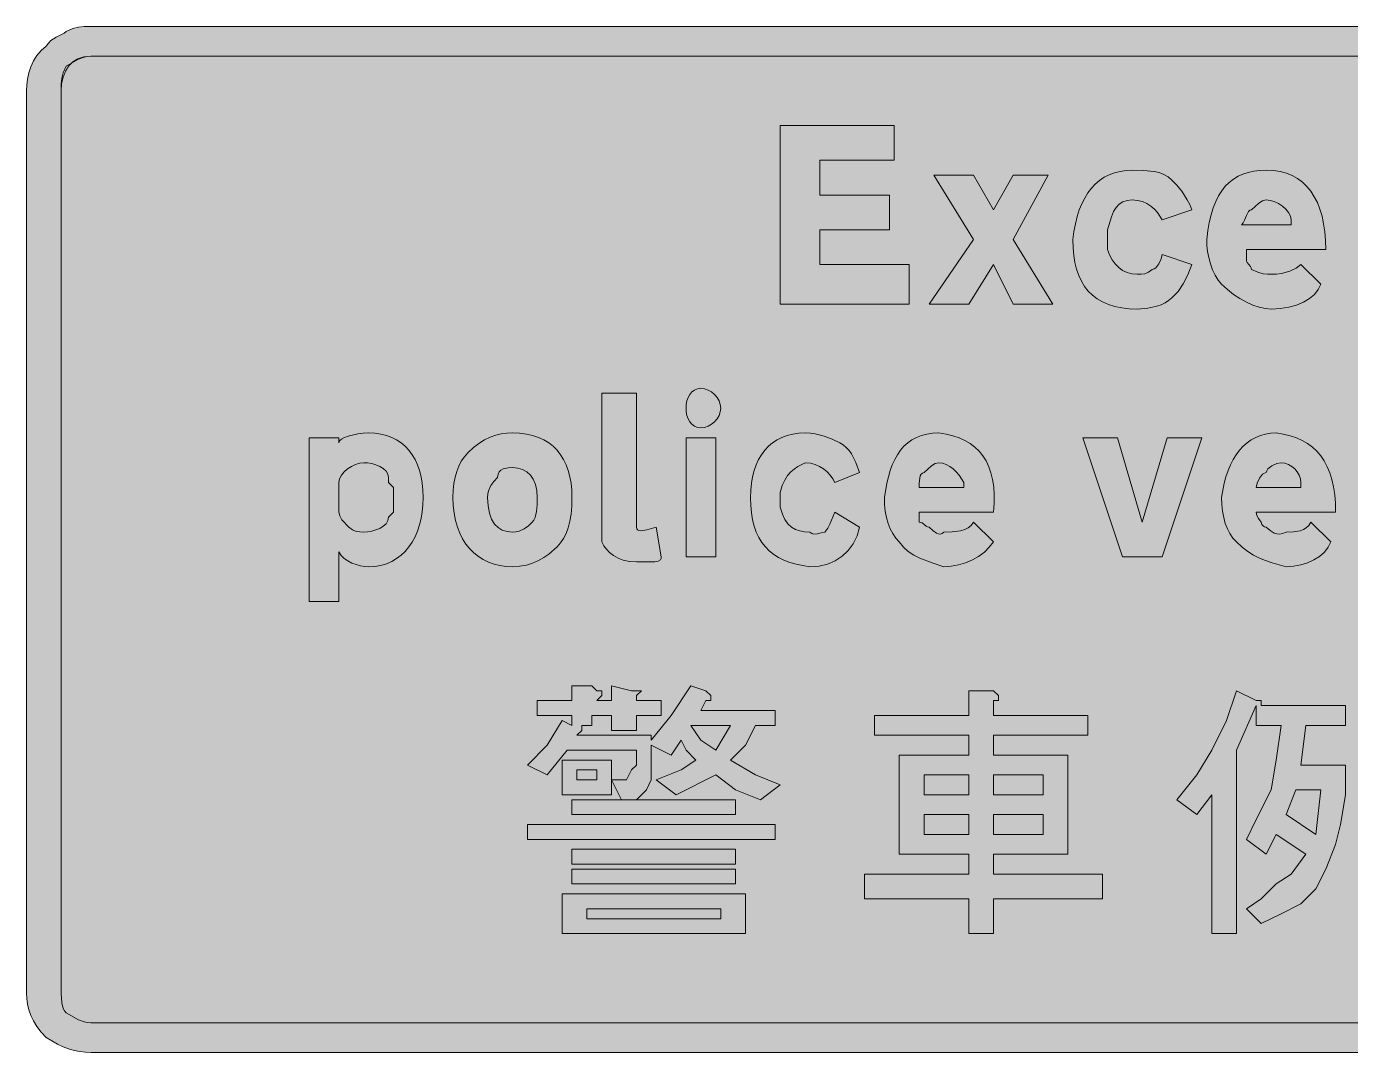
# Model space of a CAD drawing. Header units: metres. Extents: x 6 to 561, y 12 to 260.
# Drawn here: x 5.6 to 326, y 11.5 to 259.9 of the extents above; entities that cross this region are included whole.
import ezdxf

# ---------------------------------------------------------------- set-up
doc = ezdxf.new("R2010")
doc.units = ezdxf.units.M
doc.layers.add('FILL_BLACK_000000', color=7, linetype='Continuous', true_color=0x000000)
doc.layers.add('FILL_WHITE_FFFFFF', color=7, linetype='Continuous', true_color=0xffffff)

msp = doc.modelspace()

# ---------------------------------------------------------------- hatches: boundary and pattern name
at = {"layer": 'FILL_BLACK_000000', "true_color": 0x000000}
h = msp.add_hatch(color=7, dxfattribs=at)
h.dxf.hatch_style = 1
h.paths.add_polyline_path([(547.22, 259.9), (548.61, 259.77), (550, 259.41), (551.61, 258.72), (552.11, 258.32), (552.7, 257.99), (554.01, 257.37), (555.32, 256.53), (555.91, 255.91), (556.41, 255.12), (558.21, 253.17), (559.11, 251.91), (560.01, 250.32), (560.7, 248.71), (561.06, 247.32), (561.19, 245.93), (561.21, 244.32), (561.21, 25.92), (561.15, 24.57), (560.97, 23.22), (560.64, 21.87), (560.16, 20.52), (559.51, 19.17), (558.68, 17.82), (557.65, 16.47), (556.41, 15.12), (555.32, 14.22), (554.01, 13.32), (552.7, 12.42), (551.61, 11.52), (545.61, 11.52), (21.21, 11.52), (19.86, 11.58), (18.51, 11.74), (17.16, 12.03), (15.81, 12.42), (14.46, 12.93), (13.11, 13.54), (10.41, 15.12), (9.17, 16.47), (8.14, 17.82), (7.31, 19.17), (6.66, 20.52), (6.18, 21.87), (5.85, 23.22), (5.67, 24.57), (5.61, 25.92), (5.61, 244.32), (5.67, 245.72), (5.85, 247.19), (6.18, 248.69), (6.66, 250.17), (7.31, 251.6), (8.14, 252.93), (9.17, 254.11), (10.41, 255.12), (10.91, 255.91), (11.5, 256.53), (12.81, 257.37), (14.12, 257.99), (14.71, 258.32), (15.21, 258.72), (16.82, 259.41), (18.21, 259.77), (19.6, 259.9), (21.21, 259.92), (545.61, 259.92), (547.22, 259.9)])
h.paths.add_polyline_path([(19.6, 252.51), (18.21, 251.97), (15.21, 250.32), (14.52, 248.71), (14.16, 247.32), (14.03, 245.93), (14.01, 244.32), (14.01, 25.92), (14.16, 23.52), (14.52, 22.21), (14.81, 21.62), (15.21, 21.12), (18.21, 19.47), (19.6, 18.93), (20.36, 18.77), (21.21, 18.72), (545.61, 18.72), (549.21, 18.72), (549.26, 19.12), (549.42, 19.43), (549.96, 19.92), (550.73, 20.41), (551.61, 21.12), (552.49, 22.21), (553.26, 23.52), (553.8, 24.83), (554.01, 25.92), (554.01, 244.32), (553.82, 245.22), (553.41, 246.12), (553, 247.02), (552.81, 247.92), (552.21, 248.67), (551.8, 249.44), (551.61, 250.32), (548.61, 251.97), (547.22, 252.51), (546.46, 252.67), (545.61, 252.72), (21.21, 252.72), (20.36, 252.67), (19.6, 252.51)], flags=16)
h = msp.add_hatch(color=7, dxfattribs=at)
h.dxf.hatch_style = 1
h.paths.add_polyline_path([(197.61, 202.32), (219.21, 202.32), (219.21, 192.72), (188.01, 192.72), (188.01, 235.92), (215.61, 235.92), (215.61, 227.52), (197.61, 227.52), (197.61, 219.12), (214.41, 219.12), (214.41, 210.72), (197.61, 210.72), (197.61, 202.32)])
h = msp.add_hatch(color=7, dxfattribs=at)
h.dxf.hatch_style = 1
h.paths.add_polyline_path([(275.89, 225.08), (278.46, 224.82), (279.67, 224.53), (280.8, 224.11), (281.86, 223.51), (282.81, 222.72), (283.9, 221.59), (285.21, 220.02), (286.52, 217.99), (287.11, 216.81), (287.61, 215.52), (280.41, 213.12), (279.9, 214.02), (279.28, 214.88), (278.55, 215.69), (277.71, 216.42), (276.75, 217.03), (275.68, 217.51), (274.5, 217.81), (273.21, 217.92), (271.97, 217.81), (270.92, 217.47), (270.05, 216.91), (269.31, 216.12), (268.69, 215.11), (268.15, 213.87), (267.21, 210.72), (267.21, 208.32), (267.21, 207.12), (267.21, 205.92), (267.72, 204.63), (268.33, 203.46), (269.07, 202.44), (269.91, 201.57), (270.87, 200.87), (271.93, 200.35), (273.12, 200.03), (274.41, 199.92), (275.31, 199.94), (276.21, 200.07), (277.11, 200.43), (278.01, 201.12), (278.46, 201.23), (278.89, 201.51), (279.66, 202.47), (280.2, 203.65), (280.41, 204.72), (287.61, 202.32), (286.65, 199.79), (285.55, 197.59), (284.28, 195.74), (282.81, 194.22), (281.99, 193.59), (281.12, 193.04), (280.18, 192.57), (279.17, 192.19), (276.95, 191.69), (274.41, 191.52), (272.46, 191.59), (270.64, 191.8), (268.96, 192.14), (267.42, 192.63), (266.01, 193.24), (264.73, 193.99), (263.58, 194.86), (262.56, 195.87), (261.67, 197), (260.9, 198.26), (260.25, 199.64), (259.73, 201.14), (259.32, 202.76), (259.04, 204.5), (258.87, 206.35), (258.81, 208.32), (259.08, 210.29), (259.43, 212.14), (259.86, 213.88), (260.38, 215.5), (260.99, 217), (261.68, 218.38), (262.45, 219.64), (263.31, 220.77), (264.25, 221.78), (265.28, 222.65), (266.39, 223.4), (267.58, 224.01), (268.86, 224.5), (270.23, 224.84), (271.68, 225.05), (273.21, 225.12), (275.89, 225.08)])
h = msp.add_hatch(color=7, dxfattribs=at)
h.dxf.hatch_style = 1
h.paths.add_polyline_path([(300.81, 203.52), (300.86, 203.12), (301, 202.81), (301.41, 202.32), (301.82, 201.83), (301.96, 201.52), (302.01, 201.12), (303.6, 200.43), (304.86, 200.07), (305.89, 199.94), (306.81, 199.92), (308.1, 199.97), (309.28, 200.13), (311.31, 200.67), (312.88, 201.44), (314.01, 202.32), (318.81, 197.52), (318.2, 196.23), (317.27, 195.06), (316.07, 194.04), (314.61, 193.17), (312.93, 192.47), (311.05, 191.95), (309, 191.63), (306.81, 191.52), (305.41, 191.63), (303.92, 191.95), (302.38, 192.47), (300.81, 193.17), (299.24, 194.04), (297.7, 195.06), (296.21, 196.23), (294.81, 197.52), (293.97, 198.53), (293.23, 199.71), (292.62, 201.04), (292.11, 202.47), (291.72, 203.95), (291.43, 205.45), (291.27, 206.92), (291.21, 208.32), (291.48, 210.49), (291.83, 212.49), (292.26, 214.33), (292.78, 216.01), (293.39, 217.53), (294.08, 218.91), (294.85, 220.14), (295.71, 221.22), (296.65, 222.16), (297.68, 222.97), (298.79, 223.64), (299.98, 224.18), (301.26, 224.6), (302.63, 224.89), (304.08, 225.06), (305.61, 225.12), (307.35, 225.04), (308.98, 224.79), (310.5, 224.38), (311.91, 223.81), (313.2, 223.08), (314.38, 222.21), (315.45, 221.19), (316.41, 220.02), (317.25, 218.71), (317.98, 217.27), (318.6, 215.69), (319.11, 213.98), (319.5, 212.15), (319.78, 210.19), (319.95, 208.11), (320.01, 205.92), (300.81, 205.92), (300.81, 203.52)])
h.paths.add_polyline_path([(311.61, 213.12), (311.45, 214.02), (311.01, 214.88), (310.34, 215.69), (309.51, 216.42), (308.56, 217.03), (307.56, 217.51), (306.56, 217.81), (305.61, 217.92), (304.71, 217.71), (303.81, 217.17), (302.01, 215.52), (301.61, 215.41), (301.3, 215.13), (300.81, 214.17), (300.32, 212.99), (300.01, 212.42), (299.61, 211.92), (311.61, 211.92), (311.61, 213.12)], flags=16)
h = msp.add_hatch(color=7, dxfattribs=at)
h.dxf.hatch_style = 1
h.paths.add_polyline_path([(252.81, 223.92), (244.41, 208.32), (254.01, 192.72), (244.41, 192.72), (239.61, 202.32), (233.61, 192.72), (224.01, 192.72), (234.81, 208.32), (225.21, 223.92), (234.81, 223.92), (239.61, 215.52), (244.41, 223.92), (252.81, 223.92)])
h = msp.add_hatch(color=7, dxfattribs=at)
h.dxf.hatch_style = 1
h.paths.add_polyline_path([(153.21, 139.92), (153.21, 138.72), (153.27, 138.33), (153.45, 138.04), (153.78, 137.88), (154.26, 137.82), (155.74, 138.04), (158.01, 138.72), (159.21, 131.52), (159.16, 131.12), (159, 130.83), (158.46, 130.47), (157.69, 130.34), (156.81, 130.32), (153.21, 130.32), (151.52, 130.43), (150.04, 130.73), (148.76, 131.21), (147.66, 131.82), (146.73, 132.55), (145.95, 133.36), (145.32, 134.22), (144.81, 135.12), (144.81, 136.32), (144.81, 137.52), (144.81, 171.12), (153.21, 171.12), (153.21, 139.92)])
h = msp.add_hatch(color=7, dxfattribs=at)
h.dxf.hatch_style = 1
h.paths.add_polyline_path([(173.5, 166.62), (173.2, 165.76), (172.72, 164.95), (172.11, 164.22), (171.38, 163.61), (170.57, 163.13), (169.71, 162.83), (168.81, 162.72), (167.97, 162.83), (167.23, 163.13), (166.62, 163.61), (166.11, 164.22), (165.72, 164.95), (165.43, 165.76), (165.27, 166.62), (165.21, 167.52), (165.27, 168.42), (165.43, 169.28), (165.72, 170.09), (166.11, 170.82), (166.62, 171.43), (167.23, 171.91), (167.97, 172.21), (168.81, 172.32), (169.71, 172.21), (170.57, 171.91), (171.38, 171.43), (172.11, 170.82), (172.72, 170.09), (173.2, 169.28), (173.5, 168.42), (173.61, 167.52), (173.5, 166.62)])
h = msp.add_hatch(color=7, dxfattribs=at)
h.dxf.hatch_style = 1
h.paths.add_polyline_path([(101.39, 142.44), (101.11, 140.8), (100.73, 139.24), (100.24, 137.77), (99.65, 136.39), (98.95, 135.1), (98.16, 133.92), (97.27, 132.85), (96.28, 131.9), (95.19, 131.08), (94.02, 130.39), (92.75, 129.85), (91.39, 129.45), (89.94, 129.2), (88.41, 129.12), (87.46, 129.18), (86.44, 129.34), (85.39, 129.63), (84.36, 130.02), (83.38, 130.53), (82.5, 131.14), (81.77, 131.88), (81.21, 132.72), (81.21, 120.72), (74.01, 120.72), (74.01, 160.32), (81.21, 160.32), (81.21, 159.12), (81.37, 159.57), (81.83, 160), (82.54, 160.41), (83.46, 160.77), (85.77, 161.31), (87.07, 161.47), (88.41, 161.52), (89.94, 161.45), (91.39, 161.24), (92.75, 160.9), (94.02, 160.43), (95.19, 159.84), (96.28, 159.12), (97.27, 158.28), (98.16, 157.32), (98.95, 156.25), (99.65, 155.07), (100.24, 153.79), (100.73, 152.41), (101.11, 150.92), (101.39, 149.35), (101.55, 147.68), (101.61, 145.92), (101.55, 144.15), (101.39, 142.44)])
h.paths.add_polyline_path([(89.16, 137.74), (90.16, 138.03), (91.11, 138.42), (91.94, 138.93), (92.61, 139.54), (93.05, 140.28), (93.21, 141.12), (94.41, 142.32), (94.41, 148.32), (93.21, 149.52), (93.21, 150.72), (93.05, 151.56), (92.61, 152.29), (91.94, 152.91), (91.11, 153.42), (90.16, 153.81), (89.16, 154.09), (88.16, 154.26), (87.21, 154.32), (86.26, 154.21), (85.26, 153.91), (84.26, 153.43), (83.31, 152.82), (82.48, 152.09), (81.81, 151.28), (81.37, 150.42), (81.21, 149.52), (81.21, 142.32), (81.42, 141.42), (81.96, 140.52), (83.61, 138.72), (84.51, 138.03), (85.41, 137.67), (86.31, 137.54), (87.21, 137.52), (88.16, 137.58), (89.16, 137.74)], flags=16)
h = msp.add_hatch(color=7, dxfattribs=at)
h.dxf.hatch_style = 1
h.paths.add_polyline_path([(137.38, 141.85), (137.1, 140.12), (136.71, 138.57), (136.2, 137.19), (135.58, 135.96), (134.85, 134.88), (134.01, 133.92), (131.98, 132.16), (130.8, 131.35), (129.51, 130.62), (128.1, 130.01), (126.58, 129.53), (124.95, 129.23), (123.21, 129.12), (121.66, 129.19), (120.18, 129.4), (118.76, 129.74), (117.42, 130.23), (116.15, 130.84), (114.96, 131.59), (113.86, 132.46), (112.86, 133.47), (111.95, 134.6), (111.15, 135.86), (110.46, 137.24), (109.88, 138.74), (109.42, 140.36), (109.08, 142.1), (108.88, 143.95), (108.81, 145.92), (108.87, 147.66), (109.03, 149.29), (109.32, 150.81), (109.71, 152.22), (110.22, 153.51), (110.83, 154.69), (111.57, 155.76), (112.41, 156.72), (113.76, 157.96), (115.11, 158.99), (116.46, 159.82), (117.81, 160.47), (119.16, 160.95), (120.51, 161.28), (121.86, 161.46), (123.21, 161.52), (124.95, 161.45), (126.58, 161.24), (128.1, 160.9), (129.51, 160.43), (130.8, 159.84), (131.98, 159.12), (133.05, 158.28), (134.01, 157.32), (134.85, 156.25), (135.58, 155.07), (136.2, 153.79), (136.71, 152.41), (137.1, 150.92), (137.38, 149.35), (137.55, 147.68), (137.61, 145.92), (137.55, 143.78), (137.38, 141.85)])
h.paths.add_polyline_path([(128.78, 149.07), (128.26, 150.31), (127.56, 151.32), (126.69, 152.11), (125.67, 152.67), (124.5, 153.01), (123.21, 153.12), (122.14, 153.08), (120.96, 152.82), (120.43, 152.53), (120, 152.11), (119.72, 151.51), (119.61, 150.72), (118.73, 149.8), (117.96, 148.77), (117.42, 147.51), (117.26, 146.77), (117.21, 145.92), (117.32, 143.84), (117.64, 142.08), (118.16, 140.63), (118.86, 139.47), (119.73, 138.6), (120.75, 137.99), (121.92, 137.63), (123.21, 137.52), (124.06, 137.57), (124.8, 137.73), (126.06, 138.27), (127.09, 139.04), (128.01, 139.92), (128.41, 140.42), (128.7, 141.03), (129.06, 142.47), (129.19, 144.14), (129.21, 145.92), (129.1, 147.61), (128.78, 149.07)], flags=16)
h = msp.add_hatch(color=7, dxfattribs=at)
h.dxf.hatch_style = 1
h.paths.add_polyline_path([(165.21, 131.52), (165.21, 160.32), (172.41, 160.32), (172.41, 131.52), (165.21, 131.52)])
h = msp.add_hatch(color=7, dxfattribs=at)
h.dxf.hatch_style = 1
h.paths.add_polyline_path([(195.31, 161.47), (196.5, 161.31), (198.66, 160.77), (200.59, 160), (202.41, 159.12), (203.26, 158.61), (204, 157.99), (204.67, 157.26), (205.26, 156.42), (206.29, 154.39), (207.21, 151.92), (201.21, 149.52), (200.7, 150.42), (200.08, 151.28), (199.35, 152.09), (198.51, 152.82), (197.55, 153.43), (196.48, 153.91), (195.3, 154.21), (194.01, 154.32), (192.23, 153.36), (191.37, 152.78), (190.56, 152.07), (189.8, 151.19), (189.12, 150.1), (188.51, 148.76), (188.01, 147.12), (188.01, 145.92), (188.01, 143.52), (188.52, 141.88), (189.13, 140.56), (189.87, 139.51), (190.71, 138.72), (191.67, 138.15), (192.73, 137.78), (193.92, 137.58), (195.21, 137.52), (195.66, 137.18), (196.11, 137.01), (197.01, 137.07), (197.91, 137.35), (198.81, 137.52), (199.52, 138.44), (200.01, 139.47), (201.21, 142.32), (207.21, 138.72), (206.6, 136.58), (205.67, 134.69), (204.47, 133.05), (203.01, 131.67), (201.33, 130.58), (199.45, 129.78), (197.4, 129.29), (195.21, 129.12), (193.47, 129.39), (191.83, 129.74), (190.32, 130.19), (188.91, 130.73), (187.62, 131.37), (186.43, 132.12), (185.37, 132.96), (184.41, 133.92), (183.57, 134.99), (182.83, 136.17), (182.22, 137.48), (181.71, 138.91), (181.32, 140.46), (181.03, 142.15), (180.87, 143.96), (180.81, 145.92), (180.87, 147.68), (181.03, 149.35), (181.31, 150.92), (181.69, 152.41), (182.18, 153.79), (182.77, 155.07), (183.47, 156.25), (184.26, 157.32), (185.15, 158.28), (186.14, 159.12), (187.23, 159.84), (188.4, 160.43), (189.67, 160.9), (191.03, 161.24), (192.48, 161.45), (194.01, 161.52), (195.31, 161.47)])
h = msp.add_hatch(color=7, dxfattribs=at)
h.dxf.hatch_style = 1
h.paths.add_polyline_path([(221.61, 139.92), (222.01, 139.87), (222.32, 139.73), (222.81, 139.32), (223.3, 138.91), (223.61, 138.77), (224.01, 138.72), (224.91, 137.86), (225.81, 137.22), (226.26, 137.06), (226.71, 137.03), (227.16, 137.18), (227.61, 137.52), (229.58, 137.56), (231.66, 137.82), (232.64, 138.11), (233.52, 138.53), (234.25, 139.13), (234.81, 139.92), (239.61, 135.12), (238.6, 133.83), (237.4, 132.66), (236.02, 131.64), (234.51, 130.77), (232.88, 130.07), (231.17, 129.55), (229.41, 129.23), (227.61, 129.12), (224.74, 130.06), (221.76, 131.22), (220.33, 131.96), (219, 132.83), (217.82, 133.88), (216.81, 135.12), (215.97, 136.08), (215.23, 137.14), (214.62, 138.33), (214.11, 139.62), (213.72, 141.03), (213.43, 142.54), (213.27, 144.18), (213.21, 145.92), (213.78, 149.35), (214.6, 152.41), (215.11, 153.79), (215.7, 155.07), (216.36, 156.25), (217.11, 157.32), (217.94, 158.28), (218.86, 159.12), (219.87, 159.84), (220.97, 160.43), (222.18, 160.9), (223.48, 161.24), (224.89, 161.45), (226.41, 161.52), (228.15, 161.24), (229.78, 160.84), (231.3, 160.33), (232.69, 159.7), (233.97, 158.95), (235.12, 158.08), (236.15, 157.09), (237.06, 155.97), (237.84, 154.73), (238.49, 153.35), (239.01, 151.85), (239.4, 150.21), (239.66, 148.45), (239.78, 146.54), (239.76, 144.5), (239.61, 142.32), (221.61, 142.32), (221.61, 139.92)])
h.paths.add_polyline_path([(232.41, 149.52), (231.3, 151.28), (230.62, 152.09), (229.86, 152.82), (229.05, 153.43), (228.19, 153.91), (227.31, 154.21), (226.41, 154.32), (225.51, 154.11), (224.61, 153.57), (222.81, 151.92), (222.41, 151.81), (222.12, 151.53), (221.9, 151.1), (221.76, 150.57), (221.63, 149.39), (221.61, 148.32), (232.41, 148.32), (232.41, 149.52)], flags=16)
h = msp.add_hatch(color=7, dxfattribs=at)
h.dxf.hatch_style = 1
h.paths.add_polyline_path([(261.21, 160.32), (269.61, 160.32), (275.61, 139.92), (281.61, 160.32), (290.01, 160.32), (280.41, 131.52), (275.61, 131.52), (270.81, 131.52), (261.21, 160.32)])
h = msp.add_hatch(color=7, dxfattribs=at)
h.dxf.hatch_style = 1
h.paths.add_polyline_path([(303.36, 141.57), (303.72, 140.8), (304.41, 139.92), (304.56, 139.32), (304.92, 138.91), (305.21, 138.77), (305.61, 138.72), (306.53, 137.86), (307.56, 137.22), (308.15, 137.06), (308.82, 137.03), (309.56, 137.18), (310.41, 137.52), (312.19, 137.56), (313.86, 137.82), (314.62, 138.11), (315.3, 138.53), (315.91, 139.13), (316.41, 139.92), (321.21, 135.12), (320.6, 133.83), (319.69, 132.66), (318.53, 131.64), (317.16, 130.77), (315.62, 130.07), (313.95, 129.55), (312.2, 129.23), (310.41, 129.12), (307.02, 130.06), (305.45, 130.6), (303.96, 131.22), (302.52, 131.96), (301.13, 132.83), (299.76, 133.88), (298.41, 135.12), (297.57, 136.08), (296.83, 137.14), (296.22, 138.33), (295.71, 139.62), (295.32, 141.03), (295.03, 142.54), (294.87, 144.18), (294.81, 145.92), (295.43, 149.35), (295.86, 150.92), (296.37, 152.41), (296.95, 153.79), (297.62, 155.07), (298.35, 156.25), (299.16, 157.32), (300.04, 158.28), (300.99, 159.12), (302, 159.84), (303.08, 160.43), (304.22, 160.9), (305.42, 161.24), (306.69, 161.45), (308.01, 161.52), (309.75, 161.24), (311.38, 160.84), (312.9, 160.33), (314.31, 159.7), (315.6, 158.95), (316.78, 158.08), (317.85, 157.09), (318.81, 155.97), (319.65, 154.73), (320.38, 153.35), (321, 151.85), (321.51, 150.21), (321.9, 148.45), (322.18, 146.54), (322.35, 144.5), (322.41, 142.32), (303.21, 142.32), (303.36, 141.57)])
h.paths.add_polyline_path([(314.01, 149.52), (313.9, 150.42), (313.6, 151.28), (313.12, 152.09), (312.51, 152.82), (311.78, 153.43), (310.97, 153.91), (310.11, 154.21), (309.21, 154.32), (308.14, 154.11), (306.96, 153.57), (306, 152.8), (305.72, 152.37), (305.61, 151.92), (305.16, 151.81), (304.73, 151.53), (303.96, 150.57), (303.42, 149.39), (303.21, 148.32), (314.01, 148.32), (314.01, 149.52)], flags=16)
h = msp.add_hatch(color=7, dxfattribs=at)
h.dxf.hatch_style = 1
h.paths.add_polyline_path([(156.81, 88.32), (156.81, 87.12), (161.61, 93.12), (166.41, 100.32), (170.01, 99.12), (171.21, 97.92), (171.21, 96.72), (170.01, 96.72), (168.81, 94.32), (186.81, 94.32), (186.81, 90.72), (182.01, 90.72), (179.61, 85.92), (176.01, 82.32), (182.01, 78.72), (188.01, 76.32), (183.21, 72.72), (177.21, 75.12), (172.41, 78.72), (162.81, 73.92), (158.01, 77.52), (164.01, 79.92), (167.61, 82.32), (165.21, 84.72), (164.01, 87.12), (161.61, 83.52), (156.81, 85.92), (156.81, 82.32), (156.81, 79.92), (156.81, 77.52), (155.61, 75.12), (154.41, 73.92), (153.21, 72.72), (152.01, 72.72), (149.61, 72.72), (147.21, 77.52), (149.61, 77.52), (150.81, 77.52), (152.01, 79.92), (153.21, 81.12), (153.21, 84.72), (136.41, 84.72), (131.61, 78.72), (126.81, 81.12), (131.61, 85.92), (135.21, 91.92), (137.61, 90.72), (137.61, 93.12), (129.21, 93.12), (129.21, 96.72), (137.61, 96.72), (137.61, 100.32), (142.41, 100.32), (143.61, 99.12), (144.81, 99.12), (144.81, 97.92), (143.61, 96.72), (147.21, 96.72), (147.21, 100.32), (152.01, 99.12), (153.21, 99.12), (154.41, 99.12), (153.21, 97.92), (153.21, 96.72), (159.21, 96.72), (159.21, 93.12), (153.21, 93.12), (153.21, 89.52), (147.21, 89.52), (147.21, 93.12), (142.41, 93.12), (142.41, 90.72), (140.01, 90.72), (140.01, 89.52), (138.81, 88.32), (156.81, 88.32)])
h.paths.add_polyline_path([(172.41, 84.72), (176.01, 90.72), (166.41, 90.72), (168.81, 87.12), (172.41, 84.72)], flags=16)
h = msp.add_hatch(color=7, dxfattribs=at)
h.dxf.hatch_style = 1
h.paths.add_polyline_path([(240.81, 96.72), (239.61, 96.72), (239.61, 93.12), (262.41, 93.12), (262.41, 88.32), (239.61, 88.32), (239.61, 83.52), (257.61, 83.52), (257.61, 59.52), (239.61, 59.52), (239.61, 54.72), (266.01, 54.72), (266.01, 48.72), (239.61, 48.72), (239.61, 40.32), (233.61, 40.32), (233.61, 48.72), (208.41, 48.72), (208.41, 54.72), (233.61, 54.72), (233.61, 59.52), (216.81, 59.52), (216.81, 83.52), (233.61, 83.52), (233.61, 88.32), (210.81, 88.32), (210.81, 93.12), (233.61, 93.12), (233.61, 99.12), (239.61, 99.12), (240.81, 97.92), (240.81, 96.72)])
h.paths.add_polyline_path([(233.61, 73.92), (233.61, 78.72), (222.81, 78.72), (222.81, 73.92), (233.61, 73.92)], flags=16)
h.paths.add_polyline_path([(222.81, 64.32), (233.61, 64.32), (233.61, 69.12), (222.81, 69.12), (222.81, 64.32)], flags=16)
h.paths.add_polyline_path([(239.61, 78.72), (239.61, 73.92), (251.61, 73.92), (251.61, 78.72), (239.61, 78.72)], flags=16)
h.paths.add_polyline_path([(251.61, 69.12), (239.61, 69.12), (239.61, 64.32), (251.61, 64.32), (251.61, 69.12)], flags=16)
h = msp.add_hatch(color=7, dxfattribs=at)
h.dxf.hatch_style = 1
h.paths.add_polyline_path([(292.41, 84.72), (296.01, 91.92), (298.41, 99.12), (303.21, 96.72), (304.41, 96.72), (304.41, 95.52), (324.81, 95.52), (324.81, 90.72), (315.21, 90.72), (314.01, 81.12), (324.81, 81.12), (324.81, 73.92), (323.61, 66.72), (322.41, 61.92), (320.01, 55.92), (317.61, 51.12), (314.01, 47.52), (309.21, 45.12), (304.41, 42.72), (300.81, 46.32), (304.41, 48.72), (308.01, 52.32), (311.61, 54.72), (315.21, 59.52), (308.01, 64.32), (305.61, 59.52), (300.81, 63.12), (303.21, 67.92), (306.81, 75.12), (308.01, 82.32), (309.21, 90.72), (303.21, 90.72), (303.21, 95.52), (298.41, 84.72), (298.41, 40.32), (292.41, 40.32), (292.41, 73.92), (288.81, 69.12), (284.01, 72.72), (288.81, 78.72), (292.41, 84.72)])
h.paths.add_polyline_path([(317.61, 64.32), (318.81, 75.12), (312.81, 75.12), (310.41, 69.12), (317.61, 64.32)], flags=16)
h = msp.add_hatch(color=7, dxfattribs=at)
h.dxf.hatch_style = 1
h.paths.add_polyline_path([(147.21, 73.92), (135.21, 73.92), (135.21, 82.32), (147.21, 82.32), (147.21, 73.92)])
h.paths.add_polyline_path([(143.61, 79.92), (138.81, 79.92), (138.81, 77.52), (143.61, 77.52), (143.61, 79.92)], flags=16)
h = msp.add_hatch(color=7, dxfattribs=at)
h.dxf.hatch_style = 1
h.paths.add_polyline_path([(177.21, 72.72), (177.21, 69.12), (137.61, 69.12), (137.61, 72.72), (177.21, 72.72)])
h = msp.add_hatch(color=7, dxfattribs=at)
h.dxf.hatch_style = 1
h.paths.add_polyline_path([(186.81, 66.72), (186.81, 63.12), (126.81, 63.12), (126.81, 66.72), (186.81, 66.72)])
h = msp.add_hatch(color=7, dxfattribs=at)
h.dxf.hatch_style = 1
h.paths.add_polyline_path([(177.21, 60.72), (177.21, 57.12), (137.61, 57.12), (137.61, 60.72), (177.21, 60.72)])
h = msp.add_hatch(color=7, dxfattribs=at)
h.dxf.hatch_style = 1
h.paths.add_polyline_path([(177.21, 55.92), (177.21, 52.32), (137.61, 52.32), (137.61, 55.92), (177.21, 55.92)])
h = msp.add_hatch(color=7, dxfattribs=at)
h.dxf.hatch_style = 1
h.paths.add_polyline_path([(179.61, 40.32), (135.21, 40.32), (135.21, 49.92), (179.61, 49.92), (179.61, 40.32)])
h.paths.add_polyline_path([(173.61, 46.32), (141.21, 46.32), (141.21, 43.92), (173.61, 43.92), (173.61, 46.32)], flags=16)
at = {"layer": 'FILL_WHITE_FFFFFF', "true_color": 0xffffff}
h = msp.add_hatch(color=7, dxfattribs=at)
h.dxf.hatch_style = 1
h.paths.add_polyline_path([(545.61, 252.72), (546.46, 252.67), (547.22, 252.51), (548.61, 251.97), (551.61, 250.32), (553.26, 247.32), (553.8, 245.93), (553.96, 245.17), (554.01, 244.32), (554.01, 25.92), (553.41, 25.17), (553, 24.4), (552.81, 23.52), (552.62, 22.64), (552.21, 21.87), (551.61, 21.12), (550.73, 20.41), (549.96, 19.92), (549.42, 19.43), (549.26, 19.12), (549.21, 18.72), (545.61, 18.72), (21.21, 18.72), (20.36, 18.77), (19.6, 18.93), (18.21, 19.47), (15.21, 21.12), (14.81, 21.62), (14.52, 22.21), (14.16, 23.52), (14.01, 25.92), (14.01, 244.32), (14.12, 246.06), (14.46, 247.66), (15.02, 249.09), (15.81, 250.32), (16.82, 251.33), (18.06, 252.08), (19.52, 252.56), (21.21, 252.72), (545.61, 252.72)])

# ---------------------------------------------------------------- linework, layer by layer
at = {"layer": 'FILL_BLACK_000000', "lineweight": 0, "true_color": 0x000000}
for points in [[(545.61, 11.52), (21.21, 11.52), (19.86, 11.58), (18.51, 11.74), (17.16, 12.03), (15.81, 12.42), (14.46, 12.93), (13.11, 13.54), (10.41, 15.12), (9.17, 16.47), (8.14, 17.82), (7.31, 19.17), (6.66, 20.52), (6.18, 21.87), (5.85, 23.22), (5.67, 24.57), (5.61, 25.92), (5.61, 244.32), (5.67, 245.72), (5.85, 247.19), (6.18, 248.69), (6.66, 250.17), (7.31, 251.6), (8.14, 252.93), (9.17, 254.11), (10.41, 255.12), (10.91, 255.91), (11.5, 256.53), (12.81, 257.37), (14.12, 257.99), (14.71, 258.32), (15.21, 258.72), (16.82, 259.41), (18.21, 259.77), (19.6, 259.9), (21.21, 259.92), (545.61, 259.92)], [(545.61, 252.72), (21.21, 252.72), (20.36, 252.67), (19.6, 252.51), (18.21, 251.97), (15.21, 250.32), (14.52, 248.71), (14.16, 247.32), (14.03, 245.93), (14.01, 244.32), (14.01, 25.92), (14.16, 23.52), (14.52, 22.21), (14.81, 21.62), (15.21, 21.12), (18.21, 19.47), (19.6, 18.93), (20.36, 18.77), (21.21, 18.72), (545.61, 18.72)]]:
    msp.add_lwpolyline(points, dxfattribs=at)
for points in [[(197.61, 202.32), (219.21, 202.32), (219.21, 192.72), (188.01, 192.72), (188.01, 235.92), (215.61, 235.92), (215.61, 227.52), (197.61, 227.52), (197.61, 219.12), (214.41, 219.12), (214.41, 210.72), (197.61, 210.72)], [(275.89, 225.08), (278.46, 224.82), (279.67, 224.53), (280.8, 224.11), (281.86, 223.51), (282.81, 222.72), (283.9, 221.59), (285.21, 220.02), (286.52, 217.99), (287.11, 216.81), (287.61, 215.52), (280.41, 213.12), (279.9, 214.02), (279.28, 214.88), (278.55, 215.69), (277.71, 216.42), (276.75, 217.03), (275.68, 217.51), (274.5, 217.81), (273.21, 217.92), (271.97, 217.81), (270.92, 217.47), (270.05, 216.91), (269.31, 216.12), (268.69, 215.11), (268.15, 213.87), (267.21, 210.72), (267.21, 208.32), (267.21, 207.12), (267.21, 205.92), (267.72, 204.63), (268.33, 203.46), (269.07, 202.44), (269.91, 201.57), (270.87, 200.87), (271.93, 200.35), (273.12, 200.03), (274.41, 199.92), (275.31, 199.94), (276.21, 200.07), (277.11, 200.43), (278.01, 201.12), (278.46, 201.23), (278.89, 201.51), (279.66, 202.47), (280.2, 203.65), (280.41, 204.72), (287.61, 202.32), (286.65, 199.79), (285.55, 197.59), (284.28, 195.74), (282.81, 194.22), (281.99, 193.59), (281.12, 193.04), (280.18, 192.57), (279.17, 192.19), (276.95, 191.69), (274.41, 191.52), (272.46, 191.59), (270.64, 191.8), (268.96, 192.14), (267.42, 192.63), (266.01, 193.24), (264.73, 193.99), (263.58, 194.86), (262.56, 195.87), (261.67, 197), (260.9, 198.26), (260.25, 199.64), (259.73, 201.14), (259.32, 202.76), (259.04, 204.5), (258.87, 206.35), (258.81, 208.32), (259.08, 210.29), (259.43, 212.14), (259.86, 213.88), (260.38, 215.5), (260.99, 217), (261.68, 218.38), (262.45, 219.64), (263.31, 220.77), (264.25, 221.78), (265.28, 222.65), (266.39, 223.4), (267.58, 224.01), (268.86, 224.5), (270.23, 224.84), (271.68, 225.05), (273.21, 225.12)], [(300.81, 203.52), (300.86, 203.12), (301, 202.81), (301.41, 202.32), (301.82, 201.83), (301.96, 201.52), (302.01, 201.12), (303.6, 200.43), (304.86, 200.07), (305.89, 199.94), (306.81, 199.92), (308.1, 199.97), (309.28, 200.13), (311.31, 200.67), (312.88, 201.44), (314.01, 202.32), (318.81, 197.52), (318.2, 196.23), (317.27, 195.06), (316.07, 194.04), (314.61, 193.17), (312.93, 192.47), (311.05, 191.95), (309, 191.63), (306.81, 191.52), (305.41, 191.63), (303.92, 191.95), (302.38, 192.47), (300.81, 193.17), (299.24, 194.04), (297.7, 195.06), (296.21, 196.23), (294.81, 197.52), (293.97, 198.53), (293.23, 199.71), (292.62, 201.04), (292.11, 202.47), (291.72, 203.95), (291.43, 205.45), (291.27, 206.92), (291.21, 208.32), (291.48, 210.49), (291.83, 212.49), (292.26, 214.33), (292.78, 216.01), (293.39, 217.53), (294.08, 218.91), (294.85, 220.14), (295.71, 221.22), (296.65, 222.16), (297.68, 222.97), (298.79, 223.64), (299.98, 224.18), (301.26, 224.6), (302.63, 224.89), (304.08, 225.06), (305.61, 225.12), (307.35, 225.04), (308.98, 224.79), (310.5, 224.38), (311.91, 223.81), (313.2, 223.08), (314.38, 222.21), (315.45, 221.19), (316.41, 220.02), (317.25, 218.71), (317.98, 217.27), (318.6, 215.69), (319.11, 213.98), (319.5, 212.15), (319.78, 210.19), (319.95, 208.11), (320.01, 205.92), (300.81, 205.92)], [(252.81, 223.92), (244.41, 208.32), (254.01, 192.72), (244.41, 192.72), (239.61, 202.32), (233.61, 192.72), (224.01, 192.72), (234.81, 208.32), (225.21, 223.92), (234.81, 223.92), (239.61, 215.52), (244.41, 223.92)], [(311.61, 213.12), (311.45, 214.02), (311.01, 214.88), (310.34, 215.69), (309.51, 216.42), (308.56, 217.03), (307.56, 217.51), (306.56, 217.81), (305.61, 217.92), (304.71, 217.71), (303.81, 217.17), (302.01, 215.52), (301.61, 215.41), (301.3, 215.13), (300.81, 214.17), (300.32, 212.99), (300.01, 212.42), (299.61, 211.92), (311.61, 211.92)], [(153.21, 139.92), (153.21, 138.72), (153.27, 138.33), (153.45, 138.04), (153.78, 137.88), (154.26, 137.82), (155.74, 138.04), (158.01, 138.72), (159.21, 131.52), (159.16, 131.12), (159, 130.83), (158.46, 130.47), (157.69, 130.34), (156.81, 130.32), (153.21, 130.32), (151.52, 130.43), (150.04, 130.73), (148.76, 131.21), (147.66, 131.82), (146.73, 132.55), (145.95, 133.36), (145.32, 134.22), (144.81, 135.12), (144.81, 136.32), (144.81, 137.52), (144.81, 171.12), (153.21, 171.12)], [(173.5, 166.62), (173.2, 165.76), (172.72, 164.95), (172.11, 164.22), (171.38, 163.61), (170.57, 163.13), (169.71, 162.83), (168.81, 162.72), (167.97, 162.83), (167.23, 163.13), (166.62, 163.61), (166.11, 164.22), (165.72, 164.95), (165.43, 165.76), (165.27, 166.62), (165.21, 167.52), (165.27, 168.42), (165.43, 169.28), (165.72, 170.09), (166.11, 170.82), (166.62, 171.43), (167.23, 171.91), (167.97, 172.21), (168.81, 172.32), (169.71, 172.21), (170.57, 171.91), (171.38, 171.43), (172.11, 170.82), (172.72, 170.09), (173.2, 169.28), (173.5, 168.42), (173.61, 167.52)], [(101.39, 142.44), (101.11, 140.8), (100.73, 139.24), (100.24, 137.77), (99.65, 136.39), (98.95, 135.1), (98.16, 133.92), (97.27, 132.85), (96.28, 131.9), (95.19, 131.08), (94.02, 130.39), (92.75, 129.85), (91.39, 129.45), (89.94, 129.2), (88.41, 129.12), (87.46, 129.18), (86.44, 129.34), (85.39, 129.63), (84.36, 130.02), (83.38, 130.53), (82.5, 131.14), (81.77, 131.88), (81.21, 132.72), (81.21, 120.72), (74.01, 120.72), (74.01, 160.32), (81.21, 160.32), (81.21, 159.12), (81.37, 159.57), (81.83, 160), (82.54, 160.41), (83.46, 160.77), (85.77, 161.31), (87.07, 161.47), (88.41, 161.52), (89.94, 161.45), (91.39, 161.24), (92.75, 160.9), (94.02, 160.43), (95.19, 159.84), (96.28, 159.12), (97.27, 158.28), (98.16, 157.32), (98.95, 156.25), (99.65, 155.07), (100.24, 153.79), (100.73, 152.41), (101.11, 150.92), (101.39, 149.35), (101.55, 147.68), (101.61, 145.92), (101.55, 144.15)], [(137.38, 141.85), (137.1, 140.12), (136.71, 138.57), (136.2, 137.19), (135.58, 135.96), (134.85, 134.88), (134.01, 133.92), (131.98, 132.16), (130.8, 131.35), (129.51, 130.62), (128.1, 130.01), (126.58, 129.53), (124.95, 129.23), (123.21, 129.12), (121.66, 129.19), (120.18, 129.4), (118.76, 129.74), (117.42, 130.23), (116.15, 130.84), (114.96, 131.59), (113.86, 132.46), (112.86, 133.47), (111.95, 134.6), (111.15, 135.86), (110.46, 137.24), (109.88, 138.74), (109.42, 140.36), (109.08, 142.1), (108.88, 143.95), (108.81, 145.92), (108.87, 147.66), (109.03, 149.29), (109.32, 150.81), (109.71, 152.22), (110.22, 153.51), (110.83, 154.69), (111.57, 155.76), (112.41, 156.72), (113.76, 157.96), (115.11, 158.99), (116.46, 159.82), (117.81, 160.47), (119.16, 160.95), (120.51, 161.28), (121.86, 161.46), (123.21, 161.52), (124.95, 161.45), (126.58, 161.24), (128.1, 160.9), (129.51, 160.43), (130.8, 159.84), (131.98, 159.12), (133.05, 158.28), (134.01, 157.32), (134.85, 156.25), (135.58, 155.07), (136.2, 153.79), (136.71, 152.41), (137.1, 150.92), (137.38, 149.35), (137.55, 147.68), (137.61, 145.92), (137.55, 143.78)], [(165.21, 131.52), (165.21, 160.32), (172.41, 160.32), (172.41, 131.52)], [(195.31, 161.47), (196.5, 161.31), (198.66, 160.77), (200.59, 160), (202.41, 159.12), (203.26, 158.61), (204, 157.99), (204.67, 157.26), (205.26, 156.42), (206.29, 154.39), (207.21, 151.92), (201.21, 149.52), (200.7, 150.42), (200.08, 151.28), (199.35, 152.09), (198.51, 152.82), (197.55, 153.43), (196.48, 153.91), (195.3, 154.21), (194.01, 154.32), (192.23, 153.36), (191.37, 152.78), (190.56, 152.07), (189.8, 151.19), (189.12, 150.1), (188.51, 148.76), (188.01, 147.12), (188.01, 145.92), (188.01, 143.52), (188.52, 141.88), (189.13, 140.56), (189.87, 139.51), (190.71, 138.72), (191.67, 138.15), (192.73, 137.78), (193.92, 137.58), (195.21, 137.52), (195.66, 137.18), (196.11, 137.01), (197.01, 137.07), (197.91, 137.35), (198.81, 137.52), (199.52, 138.44), (200.01, 139.47), (201.21, 142.32), (207.21, 138.72), (206.6, 136.58), (205.67, 134.69), (204.47, 133.05), (203.01, 131.67), (201.33, 130.58), (199.45, 129.78), (197.4, 129.29), (195.21, 129.12), (193.47, 129.39), (191.83, 129.74), (190.32, 130.19), (188.91, 130.73), (187.62, 131.37), (186.43, 132.12), (185.37, 132.96), (184.41, 133.92), (183.57, 134.99), (182.83, 136.17), (182.22, 137.48), (181.71, 138.91), (181.32, 140.46), (181.03, 142.15), (180.87, 143.96), (180.81, 145.92), (180.87, 147.68), (181.03, 149.35), (181.31, 150.92), (181.69, 152.41), (182.18, 153.79), (182.77, 155.07), (183.47, 156.25), (184.26, 157.32), (185.15, 158.28), (186.14, 159.12), (187.23, 159.84), (188.4, 160.43), (189.67, 160.9), (191.03, 161.24), (192.48, 161.45), (194.01, 161.52)], [(221.61, 139.92), (222.01, 139.87), (222.32, 139.73), (222.81, 139.32), (223.3, 138.91), (223.61, 138.77), (224.01, 138.72), (224.91, 137.86), (225.81, 137.22), (226.26, 137.06), (226.71, 137.03), (227.16, 137.18), (227.61, 137.52), (229.58, 137.56), (231.66, 137.82), (232.64, 138.11), (233.52, 138.53), (234.25, 139.13), (234.81, 139.92), (239.61, 135.12), (238.6, 133.83), (237.4, 132.66), (236.02, 131.64), (234.51, 130.77), (232.88, 130.07), (231.17, 129.55), (229.41, 129.23), (227.61, 129.12), (224.74, 130.06), (221.76, 131.22), (220.33, 131.96), (219, 132.83), (217.82, 133.88), (216.81, 135.12), (215.97, 136.08), (215.23, 137.14), (214.62, 138.33), (214.11, 139.62), (213.72, 141.03), (213.43, 142.54), (213.27, 144.18), (213.21, 145.92), (213.78, 149.35), (214.6, 152.41), (215.11, 153.79), (215.7, 155.07), (216.36, 156.25), (217.11, 157.32), (217.94, 158.28), (218.86, 159.12), (219.87, 159.84), (220.97, 160.43), (222.18, 160.9), (223.48, 161.24), (224.89, 161.45), (226.41, 161.52), (228.15, 161.24), (229.78, 160.84), (231.3, 160.33), (232.69, 159.7), (233.97, 158.95), (235.12, 158.08), (236.15, 157.09), (237.06, 155.97), (237.84, 154.73), (238.49, 153.35), (239.01, 151.85), (239.4, 150.21), (239.66, 148.45), (239.78, 146.54), (239.76, 144.5), (239.61, 142.32), (221.61, 142.32)], [(261.21, 160.32), (269.61, 160.32), (275.61, 139.92), (281.61, 160.32), (290.01, 160.32), (280.41, 131.52), (275.61, 131.52), (270.81, 131.52)], [(303.36, 141.57), (303.72, 140.8), (304.41, 139.92), (304.56, 139.32), (304.92, 138.91), (305.21, 138.77), (305.61, 138.72), (306.53, 137.86), (307.56, 137.22), (308.15, 137.06), (308.82, 137.03), (309.56, 137.18), (310.41, 137.52), (312.19, 137.56), (313.86, 137.82), (314.62, 138.11), (315.3, 138.53), (315.91, 139.13), (316.41, 139.92), (321.21, 135.12), (320.6, 133.83), (319.69, 132.66), (318.53, 131.64), (317.16, 130.77), (315.62, 130.07), (313.95, 129.55), (312.2, 129.23), (310.41, 129.12), (307.02, 130.06), (305.45, 130.6), (303.96, 131.22), (302.52, 131.96), (301.13, 132.83), (299.76, 133.88), (298.41, 135.12), (297.57, 136.08), (296.83, 137.14), (296.22, 138.33), (295.71, 139.62), (295.32, 141.03), (295.03, 142.54), (294.87, 144.18), (294.81, 145.92), (295.43, 149.35), (295.86, 150.92), (296.37, 152.41), (296.95, 153.79), (297.62, 155.07), (298.35, 156.25), (299.16, 157.32), (300.04, 158.28), (300.99, 159.12), (302, 159.84), (303.08, 160.43), (304.22, 160.9), (305.42, 161.24), (306.69, 161.45), (308.01, 161.52), (309.75, 161.24), (311.38, 160.84), (312.9, 160.33), (314.31, 159.7), (315.6, 158.95), (316.78, 158.08), (317.85, 157.09), (318.81, 155.97), (319.65, 154.73), (320.38, 153.35), (321, 151.85), (321.51, 150.21), (321.9, 148.45), (322.18, 146.54), (322.35, 144.5), (322.41, 142.32), (303.21, 142.32)], [(89.16, 137.74), (90.16, 138.03), (91.11, 138.42), (91.94, 138.93), (92.61, 139.54), (93.05, 140.28), (93.21, 141.12), (94.41, 142.32), (94.41, 148.32), (93.21, 149.52), (93.21, 150.72), (93.05, 151.56), (92.61, 152.29), (91.94, 152.91), (91.11, 153.42), (90.16, 153.81), (89.16, 154.09), (88.16, 154.26), (87.21, 154.32), (86.26, 154.21), (85.26, 153.91), (84.26, 153.43), (83.31, 152.82), (82.48, 152.09), (81.81, 151.28), (81.37, 150.42), (81.21, 149.52), (81.21, 142.32), (81.42, 141.42), (81.96, 140.52), (83.61, 138.72), (84.51, 138.03), (85.41, 137.67), (86.31, 137.54), (87.21, 137.52), (88.16, 137.58)], [(232.41, 149.52), (231.3, 151.28), (230.62, 152.09), (229.86, 152.82), (229.05, 153.43), (228.19, 153.91), (227.31, 154.21), (226.41, 154.32), (225.51, 154.11), (224.61, 153.57), (222.81, 151.92), (222.41, 151.81), (222.12, 151.53), (221.9, 151.1), (221.76, 150.57), (221.63, 149.39), (221.61, 148.32), (232.41, 148.32)], [(314.01, 149.52), (313.9, 150.42), (313.6, 151.28), (313.12, 152.09), (312.51, 152.82), (311.78, 153.43), (310.97, 153.91), (310.11, 154.21), (309.21, 154.32), (308.14, 154.11), (306.96, 153.57), (306, 152.8), (305.72, 152.37), (305.61, 151.92), (305.16, 151.81), (304.73, 151.53), (303.96, 150.57), (303.42, 149.39), (303.21, 148.32), (314.01, 148.32)], [(128.78, 149.07), (128.26, 150.31), (127.56, 151.32), (126.69, 152.11), (125.67, 152.67), (124.5, 153.01), (123.21, 153.12), (122.14, 153.08), (120.96, 152.82), (120.43, 152.53), (120, 152.11), (119.72, 151.51), (119.61, 150.72), (118.73, 149.8), (117.96, 148.77), (117.42, 147.51), (117.26, 146.77), (117.21, 145.92), (117.32, 143.84), (117.64, 142.08), (118.16, 140.63), (118.86, 139.47), (119.73, 138.6), (120.75, 137.99), (121.92, 137.63), (123.21, 137.52), (124.06, 137.57), (124.8, 137.73), (126.06, 138.27), (127.09, 139.04), (128.01, 139.92), (128.41, 140.42), (128.7, 141.03), (129.06, 142.47), (129.19, 144.14), (129.21, 145.92), (129.1, 147.61)], [(156.81, 88.32), (156.81, 87.12), (161.61, 93.12), (166.41, 100.32), (170.01, 99.12), (171.21, 97.92), (171.21, 96.72), (170.01, 96.72), (168.81, 94.32), (186.81, 94.32), (186.81, 90.72), (182.01, 90.72), (179.61, 85.92), (176.01, 82.32), (182.01, 78.72), (188.01, 76.32), (183.21, 72.72), (177.21, 75.12), (172.41, 78.72), (162.81, 73.92), (158.01, 77.52), (164.01, 79.92), (167.61, 82.32), (165.21, 84.72), (164.01, 87.12), (161.61, 83.52), (156.81, 85.92), (156.81, 82.32), (156.81, 79.92), (156.81, 77.52), (155.61, 75.12), (154.41, 73.92), (153.21, 72.72), (152.01, 72.72), (149.61, 72.72), (147.21, 77.52), (149.61, 77.52), (150.81, 77.52), (152.01, 79.92), (153.21, 81.12), (153.21, 84.72), (136.41, 84.72), (131.61, 78.72), (126.81, 81.12), (131.61, 85.92), (135.21, 91.92), (137.61, 90.72), (137.61, 93.12), (129.21, 93.12), (129.21, 96.72), (137.61, 96.72), (137.61, 100.32), (142.41, 100.32), (143.61, 99.12), (144.81, 99.12), (144.81, 97.92), (143.61, 96.72), (147.21, 96.72), (147.21, 100.32), (152.01, 99.12), (153.21, 99.12), (154.41, 99.12), (153.21, 97.92), (153.21, 96.72), (159.21, 96.72), (159.21, 93.12), (153.21, 93.12), (153.21, 89.52), (147.21, 89.52), (147.21, 93.12), (142.41, 93.12), (142.41, 90.72), (140.01, 90.72), (140.01, 89.52), (138.81, 88.32)], [(240.81, 96.72), (239.61, 96.72), (239.61, 93.12), (262.41, 93.12), (262.41, 88.32), (239.61, 88.32), (239.61, 83.52), (257.61, 83.52), (257.61, 59.52), (239.61, 59.52), (239.61, 54.72), (266.01, 54.72), (266.01, 48.72), (239.61, 48.72), (239.61, 40.32), (233.61, 40.32), (233.61, 48.72), (208.41, 48.72), (208.41, 54.72), (233.61, 54.72), (233.61, 59.52), (216.81, 59.52), (216.81, 83.52), (233.61, 83.52), (233.61, 88.32), (210.81, 88.32), (210.81, 93.12), (233.61, 93.12), (233.61, 99.12), (239.61, 99.12), (240.81, 97.92)], [(292.41, 84.72), (296.01, 91.92), (298.41, 99.12), (303.21, 96.72), (304.41, 96.72), (304.41, 95.52), (324.81, 95.52), (324.81, 90.72), (315.21, 90.72), (314.01, 81.12), (324.81, 81.12), (324.81, 73.92), (323.61, 66.72), (322.41, 61.92), (320.01, 55.92), (317.61, 51.12), (314.01, 47.52), (309.21, 45.12), (304.41, 42.72), (300.81, 46.32), (304.41, 48.72), (308.01, 52.32), (311.61, 54.72), (315.21, 59.52), (308.01, 64.32), (305.61, 59.52), (300.81, 63.12), (303.21, 67.92), (306.81, 75.12), (308.01, 82.32), (309.21, 90.72), (303.21, 90.72), (303.21, 95.52), (298.41, 84.72), (298.41, 40.32), (292.41, 40.32), (292.41, 73.92), (288.81, 69.12), (284.01, 72.72), (288.81, 78.72)], [(172.41, 84.72), (176.01, 90.72), (166.41, 90.72), (168.81, 87.12)], [(147.21, 73.92), (135.21, 73.92), (135.21, 82.32), (147.21, 82.32)], [(143.61, 79.92), (138.81, 79.92), (138.81, 77.52), (143.61, 77.52)], [(233.61, 73.92), (233.61, 78.72), (222.81, 78.72), (222.81, 73.92)], [(239.61, 78.72), (239.61, 73.92), (251.61, 73.92), (251.61, 78.72)], [(317.61, 64.32), (318.81, 75.12), (312.81, 75.12), (310.41, 69.12)], [(177.21, 72.72), (177.21, 69.12), (137.61, 69.12), (137.61, 72.72)], [(222.81, 64.32), (233.61, 64.32), (233.61, 69.12), (222.81, 69.12)], [(251.61, 69.12), (239.61, 69.12), (239.61, 64.32), (251.61, 64.32)], [(186.81, 66.72), (186.81, 63.12), (126.81, 63.12), (126.81, 66.72)], [(177.21, 60.72), (177.21, 57.12), (137.61, 57.12), (137.61, 60.72)], [(177.21, 55.92), (177.21, 52.32), (137.61, 52.32), (137.61, 55.92)], [(179.61, 40.32), (135.21, 40.32), (135.21, 49.92), (179.61, 49.92)], [(173.61, 46.32), (141.21, 46.32), (141.21, 43.92), (173.61, 43.92)]]:
    msp.add_lwpolyline(points, close=True, dxfattribs=at)
at = {"layer": 'FILL_WHITE_FFFFFF', "lineweight": 0, "true_color": 0xffffff}
msp.add_lwpolyline([(545.61, 18.72), (21.21, 18.72), (20.36, 18.77), (19.6, 18.93), (18.21, 19.47), (15.21, 21.12), (14.81, 21.62), (14.52, 22.21), (14.16, 23.52), (14.01, 25.92), (14.01, 244.32), (14.12, 246.06), (14.46, 247.66), (15.02, 249.09), (15.81, 250.32), (16.82, 251.33), (18.06, 252.08), (19.52, 252.56), (21.21, 252.72), (545.61, 252.72)], dxfattribs=at)

doc.saveas('drawing.dxf')
